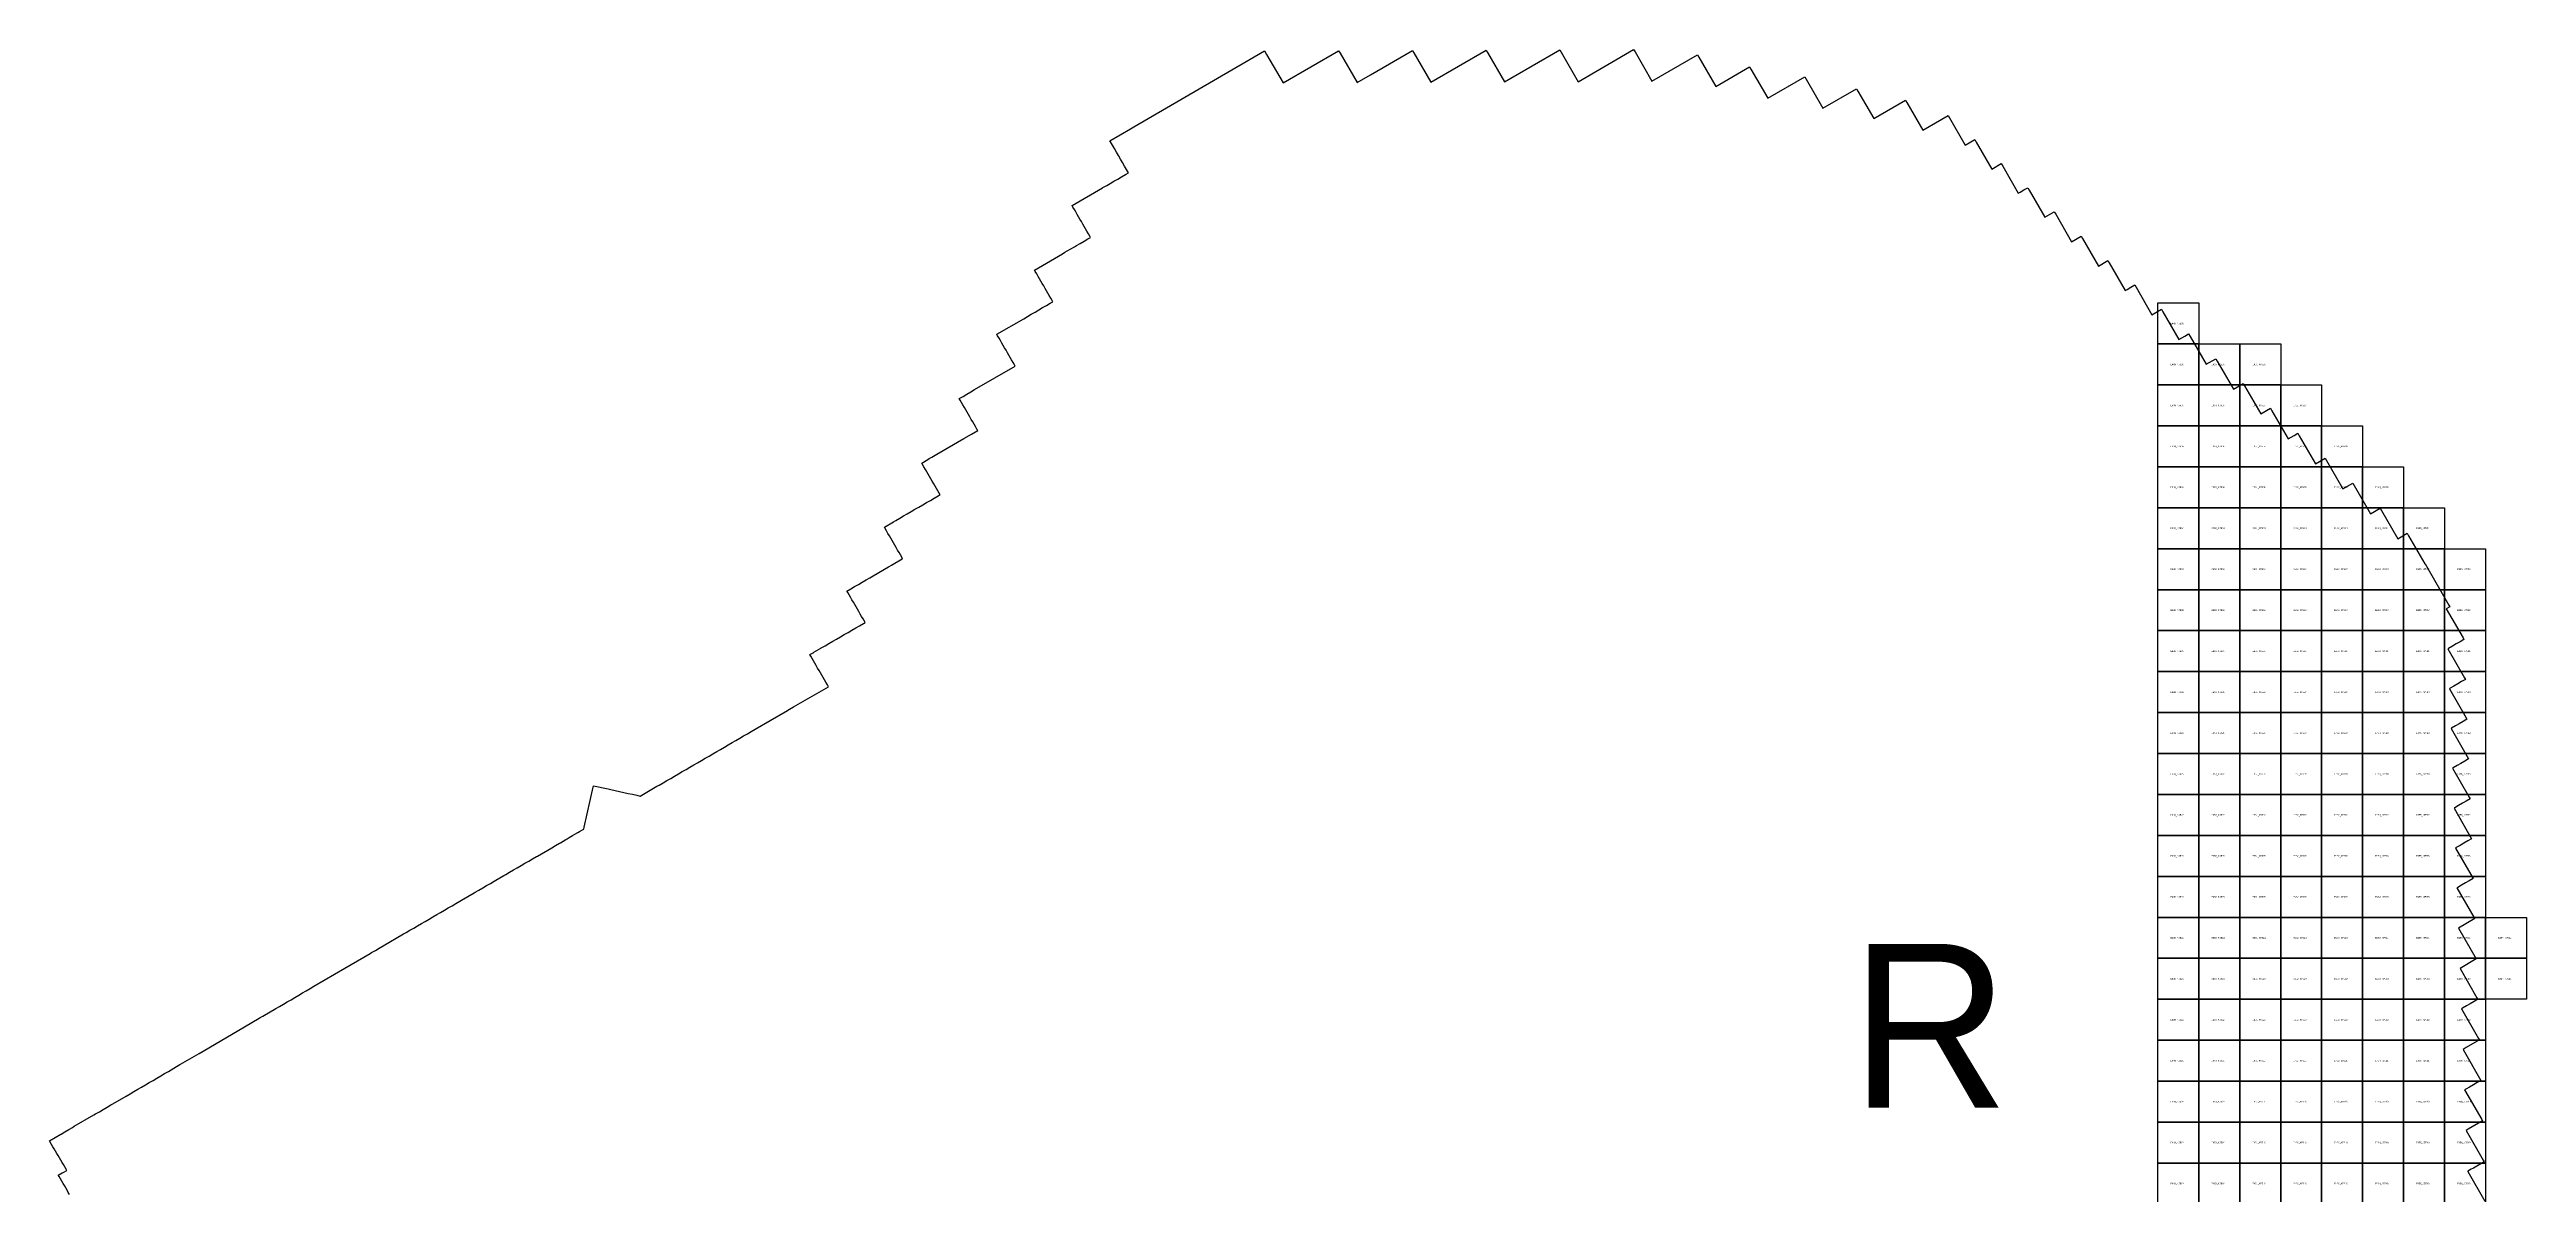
# Model space of a CAD drawing. Extents: x 325010 to 598009, y 7224244 to 7546188.
# Drawn here: x 397528 to 458000, y 7518234 to 7546188 of the extents above; entities that cross this region are included whole.
import ezdxf

# ---------------------------------------------------------------- set-up
doc = ezdxf.new("R2010")
doc.units = 0
doc.layers.add('Limpopo_1', color=7, linetype='Continuous')
doc.layers.add('R', color=7, linetype='Continuous')

msp = doc.modelspace()

# ---------------------------------------------------------------- linework, layer by layer
for points in [[(449000, 7539000), (449000, 7540000), (450000, 7540000), (450000, 7539000)], [(449000, 7538000), (449000, 7539000), (450000, 7539000), (450000, 7538000)], [(449000, 7537000), (449000, 7538000), (450000, 7538000), (450000, 7537000)], [(449000, 7536000), (449000, 7537000), (450000, 7537000), (450000, 7536000)], [(449000, 7535000), (449000, 7536000), (450000, 7536000), (450000, 7535000)], [(449000, 7534000), (449000, 7535000), (450000, 7535000), (450000, 7534000)], [(449000, 7533000), (449000, 7534000), (450000, 7534000), (450000, 7533000)], [(449000, 7532000), (449000, 7533000), (450000, 7533000), (450000, 7532000)], [(449000, 7531000), (449000, 7532000), (450000, 7532000), (450000, 7531000)], [(449000, 7530000), (449000, 7531000), (450000, 7531000), (450000, 7530000)], [(449000, 7529000), (449000, 7530000), (450000, 7530000), (450000, 7529000)], [(449000, 7528000), (449000, 7529000), (450000, 7529000), (450000, 7528000)], [(449000, 7527000), (449000, 7528000), (450000, 7528000), (450000, 7527000)], [(449000, 7526000), (449000, 7527000), (450000, 7527000), (450000, 7526000)], [(449000, 7525000), (449000, 7526000), (450000, 7526000), (450000, 7525000)], [(449000, 7524000), (449000, 7525000), (450000, 7525000), (450000, 7524000)], [(449000, 7523000), (449000, 7524000), (450000, 7524000), (450000, 7523000)], [(449000, 7522000), (449000, 7523000), (450000, 7523000), (450000, 7522000)], [(449000, 7521000), (449000, 7522000), (450000, 7522000), (450000, 7521000)], [(449000, 7520000), (449000, 7521000), (450000, 7521000), (450000, 7520000)], [(449000, 7519000), (449000, 7520000), (450000, 7520000), (450000, 7519000)], [(449000, 7518000), (449000, 7519000), (450000, 7519000), (450000, 7518000)]]:
    msp.add_lwpolyline(points, close=True)
at = {"layer": 'Limpopo_1'}
for points in [[(450000, 7538000), (450000, 7539000), (451000, 7539000), (451000, 7538000)], [(451000, 7538000), (451000, 7539000), (452000, 7539000), (452000, 7538000)], [(450000, 7537000), (450000, 7538000), (451000, 7538000), (451000, 7537000)], [(451000, 7537000), (451000, 7538000), (452000, 7538000), (452000, 7537000)], [(452000, 7537000), (452000, 7538000), (453000, 7538000), (453000, 7537000)], [(450000, 7536000), (450000, 7537000), (451000, 7537000), (451000, 7536000)], [(451000, 7536000), (451000, 7537000), (452000, 7537000), (452000, 7536000)], [(452000, 7536000), (452000, 7537000), (453000, 7537000), (453000, 7536000)], [(453000, 7536000), (453000, 7537000), (454000, 7537000), (454000, 7536000)], [(450000, 7535000), (450000, 7536000), (451000, 7536000), (451000, 7535000)], [(451000, 7535000), (451000, 7536000), (452000, 7536000), (452000, 7535000)], [(452000, 7535000), (452000, 7536000), (453000, 7536000), (453000, 7535000)], [(453000, 7535000), (453000, 7536000), (454000, 7536000), (454000, 7535000)], [(454000, 7535000), (454000, 7536000), (455000, 7536000), (455000, 7535000)], [(450000, 7534000), (450000, 7535000), (451000, 7535000), (451000, 7534000)], [(451000, 7534000), (451000, 7535000), (452000, 7535000), (452000, 7534000)], [(452000, 7534000), (452000, 7535000), (453000, 7535000), (453000, 7534000)], [(453000, 7534000), (453000, 7535000), (454000, 7535000), (454000, 7534000)], [(454000, 7534000), (454000, 7535000), (455000, 7535000), (455000, 7534000)], [(455000, 7534000), (455000, 7535000), (456000, 7535000), (456000, 7534000)], [(450000, 7533000), (450000, 7534000), (451000, 7534000), (451000, 7533000)], [(451000, 7533000), (451000, 7534000), (452000, 7534000), (452000, 7533000)], [(452000, 7533000), (452000, 7534000), (453000, 7534000), (453000, 7533000)], [(453000, 7533000), (453000, 7534000), (454000, 7534000), (454000, 7533000)], [(454000, 7533000), (454000, 7534000), (455000, 7534000), (455000, 7533000)], [(455000, 7533000), (455000, 7534000), (456000, 7534000), (456000, 7533000)], [(456000, 7533000), (456000, 7534000), (457000, 7534000), (457000, 7533000)], [(450000, 7532000), (450000, 7533000), (451000, 7533000), (451000, 7532000)], [(451000, 7532000), (451000, 7533000), (452000, 7533000), (452000, 7532000)], [(452000, 7532000), (452000, 7533000), (453000, 7533000), (453000, 7532000)], [(453000, 7532000), (453000, 7533000), (454000, 7533000), (454000, 7532000)], [(454000, 7532000), (454000, 7533000), (455000, 7533000), (455000, 7532000)], [(455000, 7532000), (455000, 7533000), (456000, 7533000), (456000, 7532000)], [(456000, 7532000), (456000, 7533000), (457000, 7533000), (457000, 7532000)], [(450000, 7531000), (450000, 7532000), (451000, 7532000), (451000, 7531000)], [(451000, 7531000), (451000, 7532000), (452000, 7532000), (452000, 7531000)], [(452000, 7531000), (452000, 7532000), (453000, 7532000), (453000, 7531000)], [(453000, 7531000), (453000, 7532000), (454000, 7532000), (454000, 7531000)], [(454000, 7531000), (454000, 7532000), (455000, 7532000), (455000, 7531000)], [(455000, 7531000), (455000, 7532000), (456000, 7532000), (456000, 7531000)], [(456000, 7531000), (456000, 7532000), (457000, 7532000), (457000, 7531000)], [(450000, 7530000), (450000, 7531000), (451000, 7531000), (451000, 7530000)], [(451000, 7530000), (451000, 7531000), (452000, 7531000), (452000, 7530000)], [(452000, 7530000), (452000, 7531000), (453000, 7531000), (453000, 7530000)], [(453000, 7530000), (453000, 7531000), (454000, 7531000), (454000, 7530000)], [(454000, 7530000), (454000, 7531000), (455000, 7531000), (455000, 7530000)], [(455000, 7530000), (455000, 7531000), (456000, 7531000), (456000, 7530000)], [(456000, 7530000), (456000, 7531000), (457000, 7531000), (457000, 7530000)], [(450000, 7529000), (450000, 7530000), (451000, 7530000), (451000, 7529000)], [(451000, 7529000), (451000, 7530000), (452000, 7530000), (452000, 7529000)], [(452000, 7529000), (452000, 7530000), (453000, 7530000), (453000, 7529000)], [(453000, 7529000), (453000, 7530000), (454000, 7530000), (454000, 7529000)], [(454000, 7529000), (454000, 7530000), (455000, 7530000), (455000, 7529000)], [(455000, 7529000), (455000, 7530000), (456000, 7530000), (456000, 7529000)], [(456000, 7529000), (456000, 7530000), (457000, 7530000), (457000, 7529000)], [(450000, 7528000), (450000, 7529000), (451000, 7529000), (451000, 7528000)], [(451000, 7528000), (451000, 7529000), (452000, 7529000), (452000, 7528000)], [(452000, 7528000), (452000, 7529000), (453000, 7529000), (453000, 7528000)], [(453000, 7528000), (453000, 7529000), (454000, 7529000), (454000, 7528000)], [(454000, 7528000), (454000, 7529000), (455000, 7529000), (455000, 7528000)], [(455000, 7528000), (455000, 7529000), (456000, 7529000), (456000, 7528000)], [(456000, 7528000), (456000, 7529000), (457000, 7529000), (457000, 7528000)], [(450000, 7527000), (450000, 7528000), (451000, 7528000), (451000, 7527000)], [(451000, 7527000), (451000, 7528000), (452000, 7528000), (452000, 7527000)], [(452000, 7527000), (452000, 7528000), (453000, 7528000), (453000, 7527000)], [(453000, 7527000), (453000, 7528000), (454000, 7528000), (454000, 7527000)], [(454000, 7527000), (454000, 7528000), (455000, 7528000), (455000, 7527000)], [(455000, 7527000), (455000, 7528000), (456000, 7528000), (456000, 7527000)], [(456000, 7527000), (456000, 7528000), (457000, 7528000), (457000, 7527000)], [(450000, 7526000), (450000, 7527000), (451000, 7527000), (451000, 7526000)], [(451000, 7526000), (451000, 7527000), (452000, 7527000), (452000, 7526000)], [(452000, 7526000), (452000, 7527000), (453000, 7527000), (453000, 7526000)], [(453000, 7526000), (453000, 7527000), (454000, 7527000), (454000, 7526000)], [(454000, 7526000), (454000, 7527000), (455000, 7527000), (455000, 7526000)], [(455000, 7526000), (455000, 7527000), (456000, 7527000), (456000, 7526000)], [(456000, 7526000), (456000, 7527000), (457000, 7527000), (457000, 7526000)], [(450000, 7525000), (450000, 7526000), (451000, 7526000), (451000, 7525000)], [(451000, 7525000), (451000, 7526000), (452000, 7526000), (452000, 7525000)], [(452000, 7525000), (452000, 7526000), (453000, 7526000), (453000, 7525000)], [(453000, 7525000), (453000, 7526000), (454000, 7526000), (454000, 7525000)], [(454000, 7525000), (454000, 7526000), (455000, 7526000), (455000, 7525000)], [(455000, 7525000), (455000, 7526000), (456000, 7526000), (456000, 7525000)], [(456000, 7525000), (456000, 7526000), (457000, 7526000), (457000, 7525000)], [(450000, 7524000), (450000, 7525000), (451000, 7525000), (451000, 7524000)], [(451000, 7524000), (451000, 7525000), (452000, 7525000), (452000, 7524000)], [(452000, 7524000), (452000, 7525000), (453000, 7525000), (453000, 7524000)], [(453000, 7524000), (453000, 7525000), (454000, 7525000), (454000, 7524000)], [(454000, 7524000), (454000, 7525000), (455000, 7525000), (455000, 7524000)], [(455000, 7524000), (455000, 7525000), (456000, 7525000), (456000, 7524000)], [(456000, 7524000), (456000, 7525000), (457000, 7525000), (457000, 7524000)], [(457000, 7524000), (457000, 7525000), (458000, 7525000), (458000, 7524000)], [(450000, 7523000), (450000, 7524000), (451000, 7524000), (451000, 7523000)], [(451000, 7523000), (451000, 7524000), (452000, 7524000), (452000, 7523000)], [(452000, 7523000), (452000, 7524000), (453000, 7524000), (453000, 7523000)], [(453000, 7523000), (453000, 7524000), (454000, 7524000), (454000, 7523000)], [(454000, 7523000), (454000, 7524000), (455000, 7524000), (455000, 7523000)], [(455000, 7523000), (455000, 7524000), (456000, 7524000), (456000, 7523000)], [(456000, 7523000), (456000, 7524000), (457000, 7524000), (457000, 7523000)], [(457000, 7523000), (457000, 7524000), (458000, 7524000), (458000, 7523000)], [(450000, 7522000), (450000, 7523000), (451000, 7523000), (451000, 7522000)], [(451000, 7522000), (451000, 7523000), (452000, 7523000), (452000, 7522000)], [(452000, 7522000), (452000, 7523000), (453000, 7523000), (453000, 7522000)], [(453000, 7522000), (453000, 7523000), (454000, 7523000), (454000, 7522000)], [(454000, 7522000), (454000, 7523000), (455000, 7523000), (455000, 7522000)], [(455000, 7522000), (455000, 7523000), (456000, 7523000), (456000, 7522000)], [(456000, 7522000), (456000, 7523000), (457000, 7523000), (457000, 7522000)], [(450000, 7521000), (450000, 7522000), (451000, 7522000), (451000, 7521000)], [(451000, 7521000), (451000, 7522000), (452000, 7522000), (452000, 7521000)], [(452000, 7521000), (452000, 7522000), (453000, 7522000), (453000, 7521000)], [(453000, 7521000), (453000, 7522000), (454000, 7522000), (454000, 7521000)], [(454000, 7521000), (454000, 7522000), (455000, 7522000), (455000, 7521000)], [(455000, 7521000), (455000, 7522000), (456000, 7522000), (456000, 7521000)], [(456000, 7521000), (456000, 7522000), (457000, 7522000), (457000, 7521000)], [(450000, 7520000), (450000, 7521000), (451000, 7521000), (451000, 7520000)], [(451000, 7520000), (451000, 7521000), (452000, 7521000), (452000, 7520000)], [(452000, 7520000), (452000, 7521000), (453000, 7521000), (453000, 7520000)], [(453000, 7520000), (453000, 7521000), (454000, 7521000), (454000, 7520000)], [(454000, 7520000), (454000, 7521000), (455000, 7521000), (455000, 7520000)], [(455000, 7520000), (455000, 7521000), (456000, 7521000), (456000, 7520000)], [(456000, 7520000), (456000, 7521000), (457000, 7521000), (457000, 7520000)], [(450000, 7519000), (450000, 7520000), (451000, 7520000), (451000, 7519000)], [(451000, 7519000), (451000, 7520000), (452000, 7520000), (452000, 7519000)], [(452000, 7519000), (452000, 7520000), (453000, 7520000), (453000, 7519000)], [(453000, 7519000), (453000, 7520000), (454000, 7520000), (454000, 7519000)], [(454000, 7519000), (454000, 7520000), (455000, 7520000), (455000, 7519000)], [(455000, 7519000), (455000, 7520000), (456000, 7520000), (456000, 7519000)], [(456000, 7519000), (456000, 7520000), (457000, 7520000), (457000, 7519000)], [(450000, 7518000), (450000, 7519000), (451000, 7519000), (451000, 7518000)], [(451000, 7518000), (451000, 7519000), (452000, 7519000), (452000, 7518000)], [(452000, 7518000), (452000, 7519000), (453000, 7519000), (453000, 7518000)], [(453000, 7518000), (453000, 7519000), (454000, 7519000), (454000, 7518000)], [(454000, 7518000), (454000, 7519000), (455000, 7519000), (455000, 7518000)], [(455000, 7518000), (455000, 7519000), (456000, 7519000), (456000, 7518000)], [(456000, 7518000), (456000, 7519000), (457000, 7519000), (457000, 7518000)]]:
    msp.add_lwpolyline(points, close=True, dxfattribs=at)
at = {"layer": 'R'}
msp.add_lwpolyline([(398018, 7518230), (397986, 7518285), (397954, 7518340), (397922, 7518396), (397890, 7518450), (397858, 7518505), (397826, 7518560), (397794, 7518615), (397762, 7518671), (397742, 7518704), (397836, 7518759), (397862, 7518774), (397947, 7518823), (397930, 7518852), (397898, 7518907), (397866, 7518962), (397834, 7519017), (397802, 7519072), (397770, 7519127), (397738, 7519182), (397706, 7519237), (397674, 7519292), (397643, 7519347), (397611, 7519401), (397579, 7519456), (397547, 7519511), (397528, 7519545), (397800, 7519704), (397808, 7519709), (397902, 7519764), (397996, 7519818), (398089, 7519873), (398132, 7519898), (398607, 7520175), (398651, 7520200), (398744, 7520255), (398838, 7520310), (398932, 7520364), (399025, 7520419), (399072, 7520446), (399402, 7520638), (399493, 7520692), (399587, 7520747), (399681, 7520802), (399774, 7520856), (399868, 7520910), (399962, 7520965), (400055, 7521019), (400149, 7521074), (400242, 7521129), (400336, 7521184), (400429, 7521239), (400501, 7521281), (400629, 7521356), (400710, 7521404), (400726, 7521413), (401177, 7521678), (402112, 7522225), (402649, 7522539), (402674, 7522553), (402732, 7522587), (403049, 7522771), (403142, 7522826), (403236, 7522880), (403330, 7522935), (403423, 7522989), (403518, 7523043), (403611, 7523099), (403704, 7523154), (403797, 7523209), (403891, 7523264), (403984, 7523319), (404733, 7523756), (405359, 7524121), (405388, 7524138), (405482, 7524193), (405576, 7524247), (405669, 7524301), (406171, 7524594), (406231, 7524629), (406325, 7524684), (406418, 7524739), (406512, 7524793), (406606, 7524847), (406699, 7524902), (406793, 7524957), (406887, 7525011), (406980, 7525066), (407074, 7525120), (407168, 7525175), (407261, 7525230), (407355, 7525284), (407449, 7525339), (407542, 7525393), (407588, 7525420), (407893, 7525597), (407917, 7525611), (408010, 7525666), (408104, 7525721), (408198, 7525775), (408291, 7525830), (408385, 7525884), (408420, 7525905), (408615, 7526018), (408666, 7526048), (408760, 7526102), (408853, 7526157), (408947, 7526211), (409041, 7526266), (409134, 7526320), (409228, 7526375), (409322, 7526429), (409416, 7526483), (409438, 7526495), (409791, 7526700), (409884, 7526755), (409978, 7526810), (410001, 7526823), (410129, 7526897), (410165, 7526919), (410212, 7526946), (410296, 7526995), (410352, 7527029), (410424, 7527070), (410463, 7527093), (410540, 7527138), (410571, 7527156), (410581, 7527204), (410796, 7528175), (410804, 7528213), (411163, 7528134), (411228, 7528120), (411334, 7528097), (411439, 7528074), (411545, 7528050), (411651, 7528027), (411757, 7528004), (411863, 7527981), (411950, 7527962), (412358, 7528199), (412412, 7528231), (412505, 7528285), (412599, 7528340), (412693, 7528394), (412786, 7528448), (412880, 7528503), (412974, 7528557), (413068, 7528612), (413161, 7528666), (413255, 7528721), (413349, 7528775), (413443, 7528830), (413536, 7528884), (413630, 7528938), (413724, 7528993), (413817, 7529047), (413911, 7529102), (414005, 7529156), (414099, 7529211), (414192, 7529265), (414286, 7529319), (414380, 7529374), (414473, 7529429), (414567, 7529483), (414661, 7529537), (414754, 7529593), (415484, 7530017), (415503, 7530029), (415597, 7530083), (415691, 7530138), (416544, 7530632), (416517, 7530680), (416483, 7530738), (416449, 7530796), (416415, 7530854), (416382, 7530913), (416348, 7530971), (416314, 7531029), (416280, 7531087), (416246, 7531146), (416213, 7531204), (416179, 7531262), (416145, 7531320), (416111, 7531379), (416090, 7531415), (416184, 7531469), (416187, 7531471), (416360, 7531571), (416370, 7531578), (416464, 7531632), (416557, 7531686), (416651, 7531740), (416744, 7531794), (416838, 7531849), (416931, 7531903), (417025, 7531957), (417118, 7532011), (417211, 7532066), (417305, 7532120), (417398, 7532174), (417441, 7532199), (417423, 7532231), (417389, 7532289), (417355, 7532348), (417321, 7532406), (417287, 7532464), (417254, 7532523), (417220, 7532581), (417186, 7532639), (417152, 7532698), (417119, 7532756), (417085, 7532814), (417051, 7532872), (417017, 7532930), (416996, 7532966), (417089, 7533021), (417183, 7533075), (417276, 7533129), (417370, 7533183), (417463, 7533238), (417556, 7533292), (417632, 7533336), (418011, 7533556), (418023, 7533563), (418086, 7533600), (418345, 7533751), (418356, 7533757), (418336, 7533792), (418302, 7533851), (418268, 7533909), (418234, 7533967), (418200, 7534026), (418166, 7534084), (418132, 7534142), (418099, 7534201), (418065, 7534259), (418031, 7534317), (417997, 7534375), (417964, 7534433), (417930, 7534492), (417909, 7534528), (418134, 7534659), (418189, 7534692), (418283, 7534747), (418376, 7534801), (418470, 7534855), (418564, 7534910), (418657, 7534964), (418751, 7535018), (418845, 7535073), (418938, 7535127), (419032, 7535181), (419125, 7535236), (419219, 7535291), (419268, 7535319), (419249, 7535353), (419215, 7535411), (419181, 7535470), (419147, 7535529), (419113, 7535587), (419079, 7535646), (419045, 7535704), (419011, 7535763), (418977, 7535821), (418943, 7535879), (418910, 7535938), (418876, 7535996), (418842, 7536054), (418821, 7536091), (418970, 7536178), (419007, 7536200), (419069, 7536236), (419194, 7536309), (419848, 7536689), (420034, 7536799), (420189, 7536889), (420169, 7536922), (420135, 7536981), (420101, 7537040), (420067, 7537099), (420032, 7537158), (419998, 7537217), (419964, 7537276), (419930, 7537335), (419896, 7537394), (419862, 7537452), (419828, 7537511), (419794, 7537570), (419760, 7537628), (419739, 7537665), (419832, 7537719), (419925, 7537774), (420018, 7537829), (420111, 7537884), (421104, 7538460), (421086, 7538491), (421051, 7538550), (421017, 7538609), (420983, 7538668), (420949, 7538727), (420914, 7538786), (420880, 7538845), (420846, 7538904), (420812, 7538963), (420778, 7539021), (420744, 7539080), (420709, 7539139), (420675, 7539198), (420654, 7539235), (421311, 7539616), (421401, 7539669), (421494, 7539723), (421587, 7539777), (421678, 7539829), (421684, 7539832), (421774, 7539886), (421867, 7539940), (421960, 7539993), (422023, 7540029), (422004, 7540062), (421970, 7540121), (421936, 7540180), (421902, 7540238), (421867, 7540297), (421833, 7540356), (421799, 7540415), (421765, 7540474), (421731, 7540533), (421697, 7540592), (421663, 7540650), (421628, 7540709), (421594, 7540768), (421573, 7540805), (422257, 7541202), (422319, 7541238), (422376, 7541271), (422549, 7541371), (422599, 7541400), (422692, 7541455), (422785, 7541509), (422878, 7541563), (422943, 7541601), (422926, 7541631), (422891, 7541691), (422856, 7541750), (422822, 7541809), (422788, 7541869), (422753, 7541928), (422719, 7541987), (422685, 7542046), (422651, 7542105), (422616, 7542164), (422582, 7542223), (422548, 7542282), (422514, 7542341), (422492, 7542377), (423235, 7542809), (423236, 7542810), (423247, 7542816), (423340, 7542870), (423422, 7542918), (423515, 7542972), (423608, 7543026), (423701, 7543080), (423794, 7543134), (423869, 7543178), (423824, 7543256), (423774, 7543341), (423724, 7543427), (423675, 7543513), (423625, 7543598), (423575, 7543684), (423527, 7543768), (423477, 7543853), (423428, 7543938), (423416, 7543958), (423920, 7544250), (424002, 7544301), (427190, 7546152), (427240, 7546066), (427643, 7545372), (429000, 7546159), (429035, 7546100), (429451, 7545383), (429776, 7545572), (430802, 7546167), (430836, 7546108), (431252, 7545391), (432602, 7546175), (432637, 7546115), (433052, 7545399), (434400, 7546181), (434434, 7546121), (434850, 7545403), (436202, 7546188), (436236, 7546128), (436649, 7545415), (437761, 7546060), (437796, 7546001), (438208, 7545288), (439032, 7545765), (439066, 7545706), (439476, 7544997), (440381, 7545522), (440415, 7545462), (440825, 7544753), (441643, 7545228), (441678, 7545169), (442063, 7544501), (442837, 7544951), (442871, 7544891), (443259, 7544220), (443881, 7544581), (443915, 7544521), (444300, 7543854), (444532, 7543989), (444566, 7543930), (444948, 7543269), (445178, 7543402), (445212, 7543343), (445594, 7542680), (445638, 7542705), (445732, 7542760), (445825, 7542814), (445860, 7542755), (446241, 7542093), (446472, 7542227), (446506, 7542167), (446893, 7541496), (447126, 7541632), (447160, 7541572), (447548, 7540901), (447782, 7541036), (447816, 7540977), (448203, 7540306), (448248, 7540332), (448342, 7540387), (448436, 7540441), (448470, 7540382), (448856, 7539712), (449089, 7539847), (449124, 7539787), (449515, 7539108), (449658, 7539191), (449751, 7539245), (449786, 7539185), (450180, 7538502), (450417, 7538639), (450452, 7538580), (450846, 7537896), (451083, 7538034), (451118, 7537974), (451512, 7537291), (451749, 7537428), (451783, 7537369), (452180, 7536680), (452326, 7536764), (452420, 7536818), (452454, 7536759), (452849, 7536072), (453088, 7536210), (453122, 7536150), (453519, 7535462), (453758, 7535600), (453792, 7535541), (454189, 7534852), (454428, 7534991), (454462, 7534931), (454858, 7534244), (455087, 7534377), (455122, 7534317), (455518, 7533630), (455523, 7533633), (455558, 7533573), (456107, 7532619), (456129, 7532581), (456042, 7532531), (456451, 7531821), (456472, 7531784), (456378, 7531730), (456285, 7531676), (456191, 7531621), (456097, 7531567), (456079, 7531557), (456487, 7530848), (456509, 7530811), (456415, 7530756), (456322, 7530702), (456228, 7530648), (456134, 7530594), (456117, 7530583), (456526, 7529874), (456547, 7529837), (456453, 7529782), (456359, 7529728), (456266, 7529674), (456172, 7529619), (456158, 7529611), (456586, 7528868), (456492, 7528813), (456399, 7528759), (456305, 7528705), (456211, 7528650), (456194, 7528640), (456602, 7527931), (456624, 7527894), (456530, 7527840), (456436, 7527785), (456343, 7527731), (456249, 7527677), (456231, 7527667), (456662, 7526920), (456568, 7526866), (456474, 7526811), (456381, 7526757), (456287, 7526703), (456270, 7526693), (456699, 7525948), (456605, 7525894), (456511, 7525840), (456418, 7525785), (456324, 7525731), (456304, 7525720), (456716, 7525006), (456737, 7524969), (456340, 7524739), (456775, 7523984), (456378, 7523754), (456792, 7523036), (456814, 7522999), (456720, 7522945), (456626, 7522891), (456533, 7522837), (456439, 7522782), (456414, 7522768), (456831, 7522045), (456852, 7522008), (456526, 7521819), (456478, 7521791), (456453, 7521777), (456890, 7521018), (456797, 7520964), (456703, 7520910), (456610, 7520856), (456516, 7520802), (456491, 7520787), (456908, 7520065), (456929, 7520028), (456579, 7519825), (456554, 7519810), (456528, 7519795), (456947, 7519068), (456968, 7519031), (456703, 7518877), (456688, 7518868), (456652, 7518848), (456570, 7518800), (456566, 7518798), (456986, 7518071)], dxfattribs=at)

# ---------------------------------------------------------------- texts
for s, height, p in [('E449_N7539', 40, (449308, 7539480)), ('E449_N7538', 40, (449308, 7538480)), ('E449_N7537', 40, (449308, 7537480)), ('E449_N7536', 40, (449308, 7536480)), ('E449_N7535', 40, (449308, 7535480)), ('E449_N7534', 40, (449308, 7534480)), ('E449_N7533', 40, (449308, 7533480)), ('E449_N7532', 40, (449308, 7532480)), ('E449_N7531', 40, (449308, 7531480)), ('E449_N7530', 40, (449308, 7530480)), ('E449_N7529', 40, (449308, 7529480)), ('E449_N7528', 40, (449308, 7528480)), ('E449_N7527', 40, (449308, 7527480)), ('E449_N7526', 40, (449308, 7526480)), ('E449_N7525', 40, (449308, 7525480)), ('R', 4000, (441499, 7520353)), ('E449_N7524', 40, (449308, 7524480)), ('E449_N7523', 40, (449308, 7523480)), ('E449_N7522', 40, (449308, 7522480)), ('E449_N7521', 40, (449308, 7521480)), ('E449_N7520', 40, (449308, 7520480)), ('E449_N7519', 40, (449308, 7519480)), ('E449_N7518', 40, (449308, 7518480))]:
    msp.add_text(s, height=height).set_placement(p)
at = {"layer": 'Limpopo_1'}
for s, p in [('E450_N7538', (450308, 7538480)), ('E451_N7538', (451308, 7538480)), ('E450_N7537', (450308, 7537480)), ('E451_N7537', (451308, 7537480)), ('E452_N7537', (452308, 7537480)), ('E450_N7536', (450308, 7536480)), ('E451_N7536', (451308, 7536480)), ('E452_N7536', (452308, 7536480)), ('E453_N7536', (453308, 7536480)), ('E450_N7535', (450308, 7535480)), ('E451_N7535', (451308, 7535480)), ('E452_N7535', (452308, 7535480)), ('E453_N7535', (453308, 7535480)), ('E454_N7535', (454308, 7535480)), ('E450_N7534', (450308, 7534480)), ('E451_N7534', (451308, 7534480)), ('E452_N7534', (452308, 7534480)), ('E453_N7534', (453308, 7534480)), ('E454_N7534', (454308, 7534480)), ('E455_N7534', (455308, 7534480)), ('E450_N7533', (450308, 7533480)), ('E451_N7533', (451308, 7533480)), ('E452_N7533', (452308, 7533480)), ('E453_N7533', (453308, 7533480)), ('E454_N7533', (454308, 7533480)), ('E455_N7533', (455308, 7533480)), ('E456_N7533', (456308, 7533480)), ('E450_N7532', (450308, 7532480)), ('E451_N7532', (451308, 7532480)), ('E452_N7532', (452308, 7532480)), ('E453_N7532', (453308, 7532480)), ('E454_N7532', (454308, 7532480)), ('E455_N7532', (455308, 7532480)), ('E456_N7532', (456308, 7532480)), ('E450_N7531', (450308, 7531480)), ('E451_N7531', (451308, 7531480)), ('E452_N7531', (452308, 7531480)), ('E453_N7531', (453308, 7531480)), ('E454_N7531', (454308, 7531480)), ('E455_N7531', (455308, 7531480)), ('E456_N7531', (456308, 7531480)), ('E450_N7530', (450308, 7530480)), ('E451_N7530', (451308, 7530480)), ('E452_N7530', (452308, 7530480)), ('E453_N7530', (453308, 7530480)), ('E454_N7530', (454308, 7530480)), ('E455_N7530', (455308, 7530480)), ('E456_N7530', (456308, 7530480)), ('E450_N7529', (450308, 7529480)), ('E451_N7529', (451308, 7529480)), ('E452_N7529', (452308, 7529480)), ('E453_N7529', (453308, 7529480)), ('E454_N7529', (454308, 7529480)), ('E455_N7529', (455308, 7529480)), ('E456_N7529', (456308, 7529480)), ('E450_N7528', (450308, 7528480)), ('E451_N7528', (451308, 7528480)), ('E452_N7528', (452308, 7528480)), ('E453_N7528', (453308, 7528480)), ('E454_N7528', (454308, 7528480)), ('E455_N7528', (455308, 7528480)), ('E456_N7528', (456308, 7528480)), ('E450_N7527', (450308, 7527480)), ('E451_N7527', (451308, 7527480)), ('E452_N7527', (452308, 7527480)), ('E453_N7527', (453308, 7527480)), ('E454_N7527', (454308, 7527480)), ('E455_N7527', (455308, 7527480)), ('E456_N7527', (456308, 7527480)), ('E450_N7526', (450308, 7526480)), ('E451_N7526', (451308, 7526480)), ('E452_N7526', (452308, 7526480)), ('E453_N7526', (453308, 7526480)), ('E454_N7526', (454308, 7526480)), ('E455_N7526', (455308, 7526480)), ('E456_N7526', (456308, 7526480)), ('E450_N7525', (450308, 7525480)), ('E451_N7525', (451308, 7525480)), ('E452_N7525', (452308, 7525480)), ('E453_N7525', (453308, 7525480)), ('E454_N7525', (454308, 7525480)), ('E455_N7525', (455308, 7525480)), ('E456_N7525', (456308, 7525480)), ('E450_N7524', (450308, 7524480)), ('E451_N7524', (451308, 7524480)), ('E452_N7524', (452308, 7524480)), ('E453_N7524', (453308, 7524480)), ('E454_N7524', (454308, 7524480)), ('E455_N7524', (455308, 7524480)), ('E456_N7524', (456308, 7524480)), ('E457_N7524', (457308, 7524480)), ('E450_N7523', (450308, 7523480)), ('E451_N7523', (451308, 7523480)), ('E452_N7523', (452308, 7523480)), ('E453_N7523', (453308, 7523480)), ('E454_N7523', (454308, 7523480)), ('E455_N7523', (455308, 7523480)), ('E456_N7523', (456308, 7523480)), ('E457_N7523', (457308, 7523480)), ('E450_N7522', (450308, 7522480)), ('E451_N7522', (451308, 7522480)), ('E452_N7522', (452308, 7522480)), ('E453_N7522', (453308, 7522480)), ('E454_N7522', (454308, 7522480)), ('E455_N7522', (455308, 7522480)), ('E456_N7522', (456308, 7522480)), ('E450_N7521', (450308, 7521480)), ('E451_N7521', (451308, 7521480)), ('E452_N7521', (452308, 7521480)), ('E453_N7521', (453308, 7521480)), ('E454_N7521', (454308, 7521480)), ('E455_N7521', (455308, 7521480)), ('E456_N7521', (456308, 7521480)), ('E450_N7520', (450308, 7520480)), ('E451_N7520', (451308, 7520480)), ('E452_N7520', (452308, 7520480)), ('E453_N7520', (453308, 7520480)), ('E454_N7520', (454308, 7520480)), ('E455_N7520', (455308, 7520480)), ('E456_N7520', (456308, 7520480)), ('E450_N7519', (450308, 7519480)), ('E451_N7519', (451308, 7519480)), ('E452_N7519', (452308, 7519480)), ('E453_N7519', (453308, 7519480)), ('E454_N7519', (454308, 7519480)), ('E455_N7519', (455308, 7519480)), ('E456_N7519', (456308, 7519480)), ('E450_N7518', (450308, 7518480)), ('E451_N7518', (451308, 7518480)), ('E452_N7518', (452308, 7518480)), ('E453_N7518', (453308, 7518480)), ('E454_N7518', (454308, 7518480)), ('E455_N7518', (455308, 7518480)), ('E456_N7518', (456308, 7518480))]:
    msp.add_text(s, height=40, dxfattribs=at).set_placement(p)

doc.saveas('drawing.dxf')
